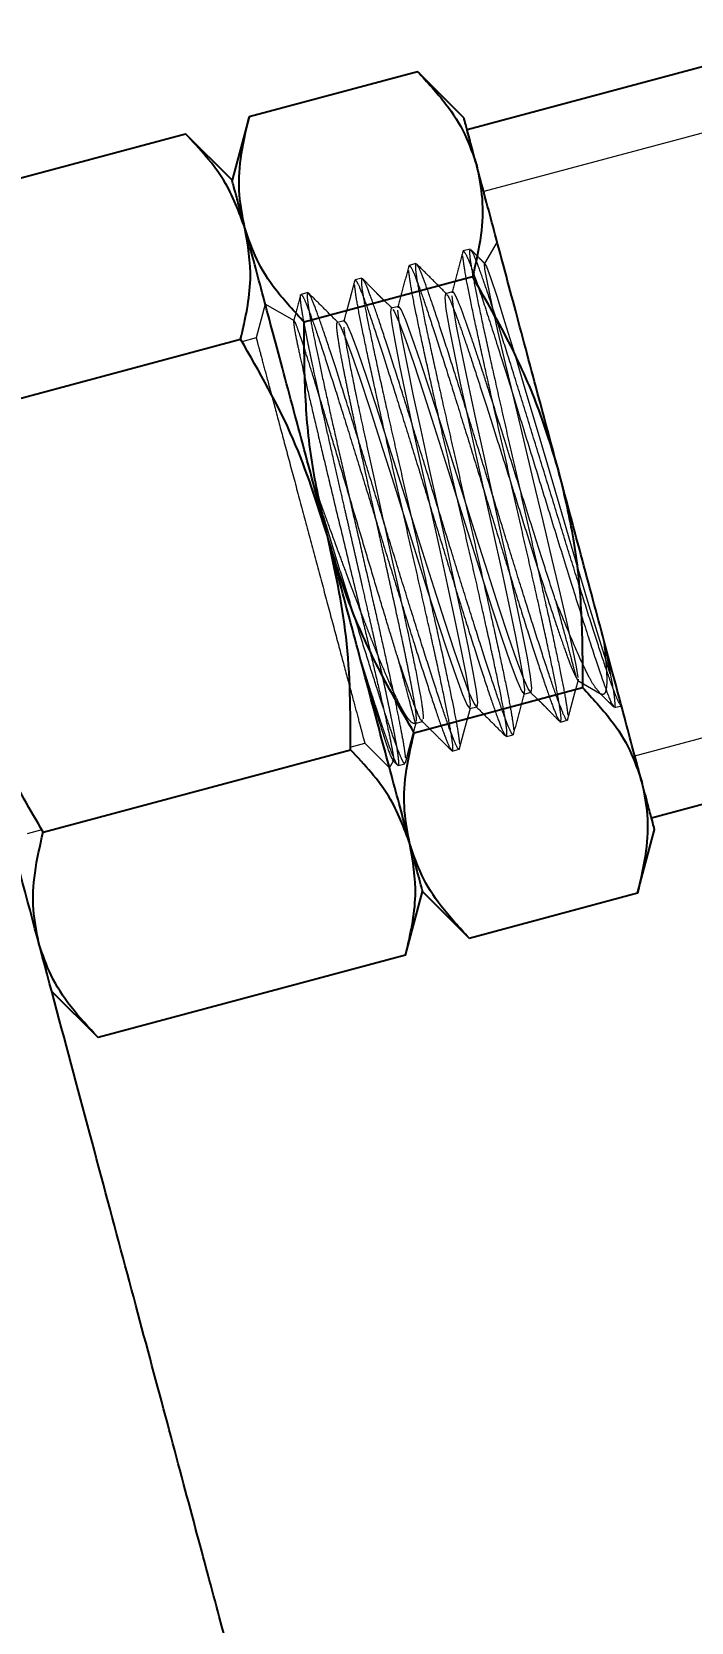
# Model space of a CAD drawing. Header units: millimetres. Extents: x 861 to 27901, y 673 to 17923.
# Drawn here: x 12122.3 to 12155, y 6159.8 to 6238.6 of the extents above; entities that cross this region are included whole.
import ezdxf

# ---------------------------------------------------------------- set-up
doc = ezdxf.new("R2010")
doc.units = ezdxf.units.MM
doc.header["$LTSCALE"] = 33.3
doc.linetypes.add('HIDDEN', pattern=[1.905, 1.27, -0.635])
doc.layers.add('CAPA_1', color=7, linetype='Continuous')
doc.styles.add('SLDTEXTSTYLE0', font='TXT', dxfattribs={"width": 0.75})
doc.dimstyles.new('SLDDIMSTYLE0', dxfattribs={"dimtxt": 66.6, "dimasz": 66.6, "dimexe": 0, "dimexo": 0.0625, "dimgap": 16.65, "dimtad": 2, "dimdec": 0, "dimlfac": 1.261261, "dimrnd": 1e-09, "dimzin": 12, "dimdsep": 46, "dimtxsty": 'SLDTEXTSTYLE0', "dimsah": 1, "dimcen": 0.09, "dimadec": 0, "dimazin": 3, "dimtfac": 1, "dimtdec": 0, "dimtofl": 0, "dimtmove": 0, "dimatfit": 3, "dimfxl": 1, "dimfrac": 2, "dimtolj": 1, "dimtzin": 12, "dimarcsym": 0})

# ---------------------------------------------------------------- blocks, each defined once
blk = doc.blocks.new('_D_13')
at = {"layer": 'CAPA_1', "transparency": 16777216}
for p, q in [((9823.174, 6912.246), (14695.32, 6912.246)), ((14662.02, 6912.246), (14662.02, 5357.984)), ((14240.181, 5357.984), (14695.32, 5357.984))]:
    blk.add_line(p, q, dxfattribs=at)
for points in [[(14662.02, 6912.246), (14651.774, 6845.646), (14672.266, 6845.646)], [(14662.02, 5357.984), (14672.266, 5424.584), (14651.774, 5424.584)]]:
    blk.add_solid(points, dxfattribs=at)
at = {"layer": 'CAPA_1', "transparency": 16777216, "insert": (14576.168, 6036.695), "char_height": 66.6, "attachment_point": 1, "rotation": 90, "style": 'SLDTEXTSTYLE0'}
blk.add_mtext('1960', dxfattribs=at)

msp = doc.modelspace()

# ---------------------------------------------------------------- linework, layer by layer
at = {"color": 7, "linetype": 'Continuous', "lineweight": 25}
for p, q in [((12217.387, 6253.451), (12143.866, 6233.751)), ((12141.409, 6236.628), (12133.068, 6234.393)), ((12143.713, 6234.325), (12141.405, 6236.632)), ((12133.069, 6234.397), (12132.225, 6231.247)), ((12114.688, 6229.469), (12129.921, 6233.55)), ((12132.225, 6231.247), (12129.917, 6233.555)), ((12144.134, 6226.459), (12135.793, 6224.224)), ((12117.413, 6219.299), (12132.646, 6223.381)), ((12152.998, 6199.671), (12226.519, 6219.371)), ((12141.243, 6203.885), (12149.584, 6206.12)), ((12122.863, 6198.96), (12138.096, 6203.041)), ((12152.308, 6195.946), (12153.152, 6199.096)), ((12140.82, 6192.868), (12141.664, 6196.018)), ((12141.664, 6196.018), (12143.972, 6193.711)), ((12143.968, 6193.715), (12152.309, 6195.95)), ((12140.821, 6192.872), (12125.588, 6188.79)), ((12123.284, 6191.093), (12125.592, 6188.786))]:
    msp.add_line(p, q, dxfattribs=at)
at = {"color": 1, "linetype": 'HIDDEN', "lineweight": 18}
for p, q in [((12218.208, 6250.387), (12144.687, 6230.687)), ((12143.671, 6227.672), (12143.679, 6227.749)), ((12144.014, 6227.839), (12143.679, 6227.749)), ((12145.354, 6228.198), (12144.732, 6227.121)), ((12140.99, 6226.952), (12140.998, 6227.031)), ((12141.334, 6227.121), (12140.998, 6227.031)), ((12144.732, 6227.121), (12144.743, 6227.106)), ((12138.31, 6226.229), (12138.318, 6226.313)), ((12138.653, 6226.403), (12138.318, 6226.313)), ((12135.973, 6225.685), (12135.638, 6225.595)), ((12142.805, 6225.649), (12143.14, 6225.739)), ((12143.14, 6225.739), (12143.129, 6225.668)), ((12133.867, 6225.12), (12133.418, 6223.445)), ((12135.314, 6224.285), (12133.867, 6225.12)), ((12140.125, 6224.931), (12140.46, 6225.021)), ((12140.46, 6225.021), (12140.445, 6224.926)), ((12137.444, 6224.213), (12137.779, 6224.303)), ((12137.779, 6224.303), (12137.773, 6224.215)), ((12133.418, 6223.445), (12132.699, 6223.252)), ((12152.177, 6202.734), (12225.698, 6222.434)), ((12149.272, 6206.615), (12149.356, 6206.467)), ((12149.356, 6206.467), (12149.361, 6206.515)), ((12149.356, 6206.467), (12150.505, 6205.803)), ((12146.688, 6205.797), (12146.703, 6205.893)), ((12146.688, 6205.797), (12147.023, 6205.887)), ((12144.008, 6205.079), (12144.343, 6205.169)), ((12151.175, 6205.133), (12151.514, 6205.224)), ((12141.282, 6204.349), (12141.662, 6204.45)), ((12141.291, 6204.377), (12141.325, 6204.371)), ((12141.339, 6204.368), (12141.348, 6204.408)), ((12148.495, 6204.415), (12148.83, 6204.505)), ((12138.078, 6203.179), (12138.796, 6203.371)), ((12138.796, 6203.371), (12140.023, 6202.145)), ((12145.814, 6203.697), (12146.149, 6203.787)), ((12140.023, 6202.145), (12140.223, 6202.491)), ((12140.153, 6202.544), (12140.42, 6202.277)), ((12143.134, 6202.979), (12143.469, 6203.068)), ((12140.428, 6202.27), (12140.451, 6202.269)), ((12140.454, 6202.26), (12140.789, 6202.35)), ((12122.091, 6198.895), (12122.81, 6199.088))]:
    msp.add_line(p, q, dxfattribs=at)
at = {"color": 1, "linetype": 'HIDDEN', "lineweight": 18, "flags": 128}
for points in [[(12149.372, 6206.617), (12149.289, 6207.143), (12149.108, 6208.027), (12148.84, 6209.241), (12148.495, 6210.741), (12148.088, 6212.473), (12147.636, 6214.373), (12147.158, 6216.369), (12146.674, 6218.386), (12146.206, 6220.347), (12145.773, 6222.175), (12145.395, 6223.798), (12145.089, 6225.153), (12144.869, 6226.185), (12144.748, 6226.85), (12144.732, 6227.121), (12144.826, 6226.983), (12145.029, 6226.438), (12145.336, 6225.503), (12145.739, 6224.212), (12146.225, 6222.612), (12146.778, 6220.761), (12147.379, 6218.731), (12148.007, 6216.597), (12148.642, 6214.443), (12149.259, 6212.351), (12149.837, 6210.405), (12150.356, 6208.681), (12150.797, 6207.249), (12151.144, 6206.167), (12151.384, 6205.482), (12151.51, 6205.223)], [(12140.186, 6224.855), (12140.259, 6224.766), (12140.491, 6224.234), (12140.816, 6223.356), (12141.225, 6222.166), (12141.704, 6220.712), (12142.239, 6219.049), (12142.813, 6217.243), (12144, 6213.485), (12144.573, 6211.679), (12145.109, 6210.016), (12145.588, 6208.562), (12145.997, 6207.372), (12146.322, 6206.494), (12146.554, 6205.962), (12146.688, 6205.797), (12146.722, 6206.007), (12146.657, 6206.584), (12146.499, 6207.507), (12146.258, 6208.742), (12145.946, 6210.241), (12145.579, 6211.948), (12145.172, 6213.799), (12144.321, 6217.647), (12143.915, 6219.498), (12143.547, 6221.205), (12143.235, 6222.705), (12142.994, 6223.939), (12142.836, 6224.863), (12142.772, 6225.44), (12142.805, 6225.649)], [(12143.107, 6225.529), (12143.171, 6224.952), (12143.329, 6224.029), (12143.57, 6222.795), (12143.882, 6221.295), (12144.25, 6219.588), (12144.656, 6217.737), (12145.507, 6213.889), (12145.914, 6212.038), (12146.281, 6210.331), (12146.593, 6208.831), (12146.834, 6207.597), (12146.992, 6206.674), (12147.057, 6206.097), (12147.023, 6205.887), (12146.889, 6206.052), (12146.657, 6206.584), (12146.332, 6207.462), (12145.923, 6208.652), (12145.444, 6210.106), (12144.908, 6211.769), (12144.335, 6213.575), (12143.148, 6217.333), (12142.575, 6219.139), (12142.039, 6220.801), (12141.56, 6222.256), (12141.151, 6223.446), (12140.826, 6224.324), (12140.594, 6224.856), (12140.46, 6225.021)], [(12137.496, 6224.149), (12137.578, 6224.048), (12137.811, 6223.516), (12138.136, 6222.638), (12138.544, 6221.448), (12139.024, 6219.993), (12139.559, 6218.331), (12140.133, 6216.525), (12141.319, 6212.767), (12141.893, 6210.961), (12142.428, 6209.298), (12142.908, 6207.844), (12143.316, 6206.654), (12143.641, 6205.776), (12143.874, 6205.244), (12144.008, 6205.079), (12144.041, 6205.289), (12143.976, 6205.866), (12143.819, 6206.789), (12143.578, 6208.023), (12143.266, 6209.523), (12142.898, 6211.23), (12142.492, 6213.081), (12141.64, 6216.929), (12141.234, 6218.78), (12140.867, 6220.487), (12140.555, 6221.987), (12140.314, 6223.221), (12140.156, 6224.144), (12140.091, 6224.721), (12140.125, 6224.931)], [(12140.426, 6224.811), (12140.491, 6224.234), (12140.649, 6223.311), (12140.89, 6222.076), (12141.202, 6220.577), (12141.569, 6218.869), (12141.976, 6217.019), (12142.827, 6213.171), (12143.233, 6211.32), (12143.601, 6209.612), (12143.913, 6208.113), (12144.154, 6206.878), (12144.311, 6205.955), (12144.376, 6205.378), (12144.343, 6205.169), (12144.209, 6205.333), (12143.976, 6205.866), (12143.651, 6206.744), (12143.243, 6207.934), (12142.763, 6209.388), (12142.228, 6211.051), (12141.654, 6212.857), (12140.468, 6216.615), (12139.894, 6218.421), (12139.359, 6220.083), (12138.879, 6221.538), (12138.471, 6222.727), (12138.146, 6223.606), (12137.913, 6224.138), (12137.779, 6224.303)], [(12143.489, 6203.098), (12143.759, 6204.102), (12144.029, 6205.105)]]:
    msp.add_lwpolyline(points, dxfattribs=at)
at = {"color": 7, "linetype": 'Continuous', "lineweight": 25}
for points, knots in [([(12133.949, 6151.291), (12133.951, 6151.284), (12133.995, 6151.122), (12133.836, 6151.715), (12133.453, 6153.142), (12132.786, 6155.631), (12131.884, 6158.998), (12130.752, 6163.224), (12129.411, 6168.226), (12127.885, 6173.922), (12126.2, 6180.212), (12124.384, 6186.99), (12122.468, 6194.14), (12120.485, 6201.538), (12118.47, 6209.06), (12116.456, 6216.575), (12114.479, 6223.956), (12112.571, 6231.076), (12110.766, 6237.813), (12109.094, 6244.053), (12107.584, 6249.687), (12106.262, 6254.621), (12105.151, 6258.767), (12104.268, 6262.063), (12103.635, 6264.424), (12103.243, 6265.888), (12103.201, 6266.047), (12103.18, 6266.124)], [0, 0, 0, 0, 0.001944, 0.04361, 0.085277, 0.126944, 0.16861, 0.210277, 0.251944, 0.29361, 0.335277, 0.376944, 0.41861, 0.460277, 0.501944, 0.54361, 0.585277, 0.626944, 0.66861, 0.710277, 0.751944, 0.79361, 0.835277, 0.876944, 0.91861, 0.960277, 1, 1, 1, 1]), ([(12141.409, 6236.628), (12141.894, 6236.108), (12142.813, 6235.122), (12143.808, 6233.562), (12144.169, 6232.487), (12144.345, 6231.965)], [0, 0, 0, 0, 0.36475, 0.691497, 1, 1, 1, 1]), ([(12132.857, 6228.887), (12132.748, 6229.427), (12132.524, 6230.538), (12132.606, 6232.387), (12132.908, 6233.701), (12133.068, 6234.393)], [0, 0, 0, 0, 0.3085007, 0.635247, 1, 1, 1, 1]), ([(12132.857, 6228.887), (12132.564, 6229.688), (12131.948, 6231.37), (12130.618, 6232.801), (12129.921, 6233.55)], [0, 0, 0, 0, 0.476313, 1, 1, 1, 1]), ([(12144.345, 6231.965), (12144.25, 6232.318), (12144.061, 6233.024), (12143.91, 6233.586), (12143.869, 6233.742), (12143.866, 6233.751)], [0, 0, 0, 0, 0.486044, 0.972088, 1, 1, 1, 1]), ([(12144.345, 6231.965), (12144.454, 6231.425), (12144.678, 6230.314), (12144.596, 6228.465), (12144.294, 6227.152), (12144.134, 6226.459)], [0, 0, 0, 0, 0.308501, 0.635247, 1, 1, 1, 1]), ([(12132.646, 6223.381), (12132.875, 6224.378), (12133.311, 6226.282), (12133.004, 6228.047), (12132.857, 6228.887)], [0, 0, 0, 0, 0.5236871, 1, 1, 1, 1]), ([(12135.793, 6224.224), (12135.308, 6224.744), (12134.389, 6225.731), (12133.394, 6227.29), (12133.033, 6228.365), (12132.857, 6228.887)], [0, 0, 0, 0, 0.36475, 0.691497, 1, 1, 1, 1]), ([(12144.134, 6226.459), (12144.781, 6225.332), (12146.008, 6223.195), (12147.46, 6219.931), (12148.115, 6217.763), (12148.432, 6216.711)], [0, 0, 0, 0, 0.3647501, 0.6914967, 1, 1, 1, 1]), ([(12136.945, 6213.633), (12136.693, 6214.703), (12136.176, 6216.908), (12135.801, 6220.46), (12135.796, 6222.924), (12135.793, 6224.224)], [0, 0, 0, 0, 0.3085007, 0.635247, 1, 1, 1, 1]), ([(12136.945, 6213.633), (12136.431, 6215.254), (12135.354, 6218.659), (12133.577, 6221.758), (12132.646, 6223.381)], [0, 0, 0, 0, 0.476313, 1, 1, 1, 1]), ([(12148.432, 6216.711), (12148.683, 6215.64), (12149.201, 6213.436), (12149.575, 6209.883), (12149.581, 6207.419), (12149.584, 6206.12)], [0, 0, 0, 0, 0.3085007, 0.635247, 1, 1, 1, 1]), ([(12138.096, 6203.041), (12138.091, 6204.912), (12138.08, 6208.484), (12137.311, 6211.972), (12136.945, 6213.633)], [0, 0, 0, 0, 0.523687, 1, 1, 1, 1]), ([(12141.243, 6203.885), (12140.596, 6205.011), (12139.369, 6207.148), (12137.917, 6210.412), (12137.262, 6212.58), (12136.945, 6213.633)], [0, 0, 0, 0, 0.36475, 0.691497, 1, 1, 1, 1]), ([(12122.863, 6198.96), (12122.234, 6200.052), (12121.019, 6202.165), (12119.558, 6205.425), (12118.891, 6207.63), (12118.564, 6208.708)], [0, 0, 0, 0, 0.353648, 0.684121, 1, 1, 1, 1]), ([(12149.584, 6206.12), (12150.069, 6205.599), (12150.988, 6204.613), (12151.983, 6203.053), (12152.344, 6201.978), (12152.52, 6201.456)], [0, 0, 0, 0, 0.36475, 0.691497, 1, 1, 1, 1]), ([(12141.032, 6198.378), (12140.923, 6198.918), (12140.699, 6200.029), (12140.781, 6201.878), (12141.083, 6203.192), (12141.243, 6203.885)], [0, 0, 0, 0, 0.308501, 0.635247, 1, 1, 1, 1]), ([(12141.032, 6198.378), (12140.739, 6199.179), (12140.122, 6200.861), (12138.793, 6202.292), (12138.096, 6203.041)], [0, 0, 0, 0, 0.476313, 1, 1, 1, 1]), ([(12152.52, 6201.456), (12152.629, 6200.917), (12152.853, 6199.805), (12152.771, 6197.957), (12152.469, 6196.643), (12152.309, 6195.95)], [0, 0, 0, 0, 0.308501, 0.635247, 1, 1, 1, 1]), ([(12122.652, 6193.453), (12122.541, 6194.006), (12122.315, 6195.137), (12122.406, 6196.988), (12122.707, 6198.288), (12122.863, 6198.96)], [0, 0, 0, 0, 0.315876, 0.646351, 1, 1, 1, 1]), ([(12140.821, 6192.872), (12141.05, 6193.869), (12141.486, 6195.773), (12141.178, 6197.538), (12141.032, 6198.378)], [0, 0, 0, 0, 0.523687, 1, 1, 1, 1]), ([(12143.968, 6193.715), (12143.483, 6194.235), (12142.564, 6195.222), (12141.569, 6196.782), (12141.208, 6197.856), (12141.032, 6198.378)], [0, 0, 0, 0, 0.3647501, 0.6914967, 1, 1, 1, 1]), ([(12125.588, 6188.79), (12125.117, 6189.294), (12124.206, 6190.27), (12123.202, 6191.826), (12122.832, 6192.919), (12122.652, 6193.453)], [0, 0, 0, 0, 0.353648, 0.684121, 1, 1, 1, 1])]:
    msp.add_open_spline(points, degree=3, knots=knots, dxfattribs=at)
for points in [[(12144.345, 6231.965), (12144.249, 6232.325), (12144.056, 6233.043), (12143.862, 6233.767), (12143.736, 6234.239), (12143.72, 6234.296), (12143.713, 6234.325)], [(12148.432, 6216.711), (12148.226, 6217.479), (12147.814, 6219.016), (12147.207, 6221.283), (12146.621, 6223.471), (12146.066, 6225.543), (12145.551, 6227.465), (12145.086, 6229.198), (12144.674, 6230.737), (12144.455, 6231.556), (12144.345, 6231.965)], [(12132.857, 6228.887), (12132.761, 6229.247), (12132.568, 6229.965), (12132.374, 6230.689), (12132.248, 6231.161), (12132.233, 6231.218), (12132.225, 6231.247)], [(12136.945, 6213.633), (12136.739, 6214.401), (12136.327, 6215.938), (12135.72, 6218.205), (12135.133, 6220.393), (12134.578, 6222.465), (12134.063, 6224.387), (12133.599, 6226.12), (12133.186, 6227.659), (12132.967, 6228.478), (12132.857, 6228.887)], [(12152.52, 6201.456), (12152.41, 6201.866), (12152.191, 6202.685), (12151.778, 6204.223), (12151.314, 6205.956), (12150.799, 6207.879), (12150.244, 6209.951), (12149.657, 6212.139), (12149.05, 6214.405), (12148.638, 6215.942), (12148.432, 6216.711)], [(12141.032, 6198.378), (12140.922, 6198.788), (12140.703, 6199.607), (12140.291, 6201.145), (12139.826, 6202.878), (12139.311, 6204.801), (12138.756, 6206.873), (12138.17, 6209.061), (12137.562, 6211.327), (12137.151, 6212.864), (12136.945, 6213.633)], [(12153.152, 6199.096), (12153.144, 6199.125), (12153.129, 6199.183), (12153.002, 6199.655), (12152.809, 6200.378), (12152.616, 6201.097), (12152.52, 6201.456)], [(12141.664, 6196.018), (12141.657, 6196.047), (12141.641, 6196.105), (12141.515, 6196.577), (12141.321, 6197.3), (12141.128, 6198.019), (12141.032, 6198.378)]]:
    msp.add_open_spline(points, degree=3, dxfattribs=at)
at = {"color": 1, "linetype": 'HIDDEN', "lineweight": 18}
for points, knots in [([(12143.866, 6233.751), (12143.822, 6233.915), (12143.732, 6234.253), (12143.719, 6234.3), (12143.713, 6234.325)], [0, 0, 0, 0, 0.4852189, 1, 1, 1, 1]), ([(12143.659, 6227.72), (12143.569, 6227.385), (12143.388, 6226.715), (12143.208, 6226.045), (12143.118, 6225.71)], [0, 0, 0, 0, 0.50001, 1, 1, 1, 1]), ([(12143.679, 6227.749), (12143.732, 6227.692), (12143.837, 6227.577), (12144.227, 6226.543), (12144.767, 6224.946), (12145.449, 6222.82), (12146.233, 6220.311), (12147.08, 6217.567), (12147.946, 6214.756), (12148.785, 6212.045), (12149.551, 6209.604), (12150.209, 6207.567), (12150.714, 6206.102), (12151.027, 6205.288), (12151.095, 6205.249), (12151.118, 6205.236)], [0, 0, 0, 0, 0.0797666, 0.1595332, 0.2392999, 0.3190665, 0.3988331, 0.4785997, 0.5583663, 0.638133, 0.7178996, 0.7976662, 0.8774328, 0.9571994, 1, 1, 1, 1]), ([(12144.75, 6227.113), (12144.709, 6227.154), (12144.601, 6227.261), (12144.34, 6227.527), (12144.168, 6227.7), (12144.046, 6227.824)], [0, 0, 0, 0, 0.149154, 0.396154, 1, 1, 1, 1]), ([(12151.51, 6205.223), (12151.471, 6205.258), (12151.392, 6205.329), (12151.125, 6205.99), (12150.757, 6207.029), (12150.288, 6208.446), (12149.735, 6210.175), (12149.115, 6212.152), (12148.45, 6214.298), (12147.762, 6216.531), (12147.074, 6218.764), (12146.409, 6220.911), (12145.79, 6222.887), (12145.237, 6224.616), (12144.767, 6226.035), (12144.4, 6227.068), (12144.155, 6227.682), (12144.086, 6227.75), (12144.058, 6227.778)], [0, 0, 0, 0, 0.0637262, 0.1274524, 0.1911786, 0.2549047, 0.3186309, 0.3823571, 0.4460833, 0.5098095, 0.5735357, 0.6372619, 0.700988, 0.7647142, 0.8284404, 0.8921666, 0.9558928, 1, 1, 1, 1]), ([(12140.978, 6227.001), (12140.886, 6226.66), (12140.702, 6225.977), (12140.522, 6225.306), (12140.432, 6224.97)], [0, 0, 0, 0, 0.49838, 1, 1, 1, 1]), ([(12140.998, 6227.031), (12141.038, 6226.996), (12141.117, 6226.925), (12141.383, 6226.265), (12141.752, 6225.226), (12142.221, 6223.808), (12142.774, 6222.079), (12143.394, 6220.103), (12144.059, 6217.956), (12144.747, 6215.723), (12145.435, 6213.49), (12146.1, 6211.344), (12146.719, 6209.367), (12147.272, 6207.638), (12147.742, 6206.219), (12148.108, 6205.187), (12148.351, 6204.579), (12148.419, 6204.511), (12148.445, 6204.484)], [0, 0, 0, 0, 0.063883, 0.127765, 0.191648, 0.25553, 0.319413, 0.383295, 0.447178, 0.511061, 0.574943, 0.638826, 0.702708, 0.766591, 0.830473, 0.894356, 0.958239, 1, 1, 1, 1]), ([(12142.842, 6225.632), (12142.596, 6225.878), (12142.104, 6226.369), (12141.612, 6226.86), (12141.366, 6227.105)], [0, 0, 0, 0, 0.499959, 1, 1, 1, 1]), ([(12148.838, 6204.588), (12148.837, 6204.555), (12148.832, 6204.424), (12148.701, 6204.649), (12148.448, 6205.261), (12148.076, 6206.313), (12147.607, 6207.727), (12147.054, 6209.457), (12146.435, 6211.433), (12145.77, 6213.58), (12145.082, 6215.813), (12144.394, 6218.046), (12143.729, 6220.192), (12143.109, 6222.169), (12142.556, 6223.898), (12142.086, 6225.317), (12141.72, 6226.349), (12141.476, 6226.961), (12141.407, 6227.029), (12141.38, 6227.057)], [0, 0, 0, 0, 0.021394, 0.083821, 0.146247, 0.208674, 0.2711, 0.333527, 0.395954, 0.45838, 0.520807, 0.583234, 0.64566, 0.708087, 0.770514, 0.83294, 0.895367, 0.957794, 1, 1, 1, 1]), ([(12138.297, 6226.282), (12138.248, 6226.093), (12138.178, 6225.828), (12138.072, 6225.424), (12138, 6225.158), (12137.932, 6224.909), (12137.842, 6224.588), (12137.793, 6224.405), (12137.759, 6224.278)], [0, 0, 0, 0, 0.299746, 0.421615, 0.532376, 0.639283, 0.749452, 1, 1, 1, 1]), ([(12138.318, 6226.313), (12138.357, 6226.278), (12138.436, 6226.207), (12138.703, 6225.547), (12139.071, 6224.507), (12139.541, 6223.09), (12140.094, 6221.361), (12140.713, 6219.385), (12141.378, 6217.238), (12142.066, 6215.005), (12142.754, 6212.772), (12143.419, 6210.625), (12144.039, 6208.649), (12144.592, 6206.92), (12145.062, 6205.501), (12145.428, 6204.469), (12145.672, 6203.857), (12145.74, 6203.789), (12145.768, 6203.761)], [0, 0, 0, 0, 0.063791, 0.127583, 0.191374, 0.255166, 0.318957, 0.382749, 0.44654, 0.510332, 0.574123, 0.637915, 0.701706, 0.765498, 0.829289, 0.893081, 0.956872, 1, 1, 1, 1]), ([(12140.161, 6224.915), (12140.095, 6224.977), (12140.005, 6225.062), (12139.791, 6225.257), (12139.672, 6225.372), (12139.579, 6225.462), (12139.482, 6225.56), (12139.337, 6225.708), (12139.024, 6226.038), (12138.831, 6226.237), (12138.686, 6226.387)], [0, 0, 0, 0, 0.269334, 0.365273, 0.407799, 0.449507, 0.493024, 0.540826, 0.65655, 1, 1, 1, 1]), ([(12146.158, 6203.867), (12146.156, 6203.835), (12146.151, 6203.706), (12146.021, 6203.932), (12145.767, 6204.543), (12145.396, 6205.595), (12144.927, 6207.009), (12144.374, 6208.739), (12143.754, 6210.715), (12143.089, 6212.862), (12142.401, 6215.095), (12141.713, 6217.328), (12141.048, 6219.474), (12140.429, 6221.451), (12139.876, 6223.179), (12139.406, 6224.599), (12139.04, 6225.631), (12138.798, 6226.238), (12138.73, 6226.306), (12138.703, 6226.333)], [0, 0, 0, 0, 0.0207442, 0.0833201, 0.145896, 0.208472, 0.2710479, 0.3336239, 0.3961998, 0.4587757, 0.5213517, 0.5839276, 0.6465036, 0.7090795, 0.7716554, 0.8342314, 0.8968073, 0.9593833, 1, 1, 1, 1]), ([(12135.617, 6225.564), (12135.527, 6225.228), (12135.411, 6224.798), (12135.295, 6224.368), (12135.27, 6224.274)], [0, 0, 0, 0, 0.7817173, 1, 1, 1, 1]), ([(12140.464, 6202.269), (12140.47, 6202.283), (12140.484, 6202.316), (12140.484, 6202.464), (12140.458, 6202.722), (12140.405, 6203.082), (12140.334, 6203.494), (12140.256, 6203.908), (12140.181, 6204.289), (12140.116, 6204.614), (12140.04, 6204.988), (12139.95, 6205.416), (12139.831, 6205.979), (12139.706, 6206.559), (12139.574, 6207.161), (12139.456, 6207.699), (12139.308, 6208.36), (12139.13, 6209.154), (12138.92, 6210.087), (12138.718, 6210.979), (12138.532, 6211.799), (12138.367, 6212.522), (12138.191, 6213.293), (12138.008, 6214.09), (12137.809, 6214.962), (12137.582, 6215.958), (12137.301, 6217.191), (12137.001, 6218.519), (12136.6, 6220.309), (12136.306, 6221.654), (12136.103, 6222.616), (12136.022, 6223.006), (12135.948, 6223.372), (12135.88, 6223.713), (12135.764, 6224.32), (12135.652, 6224.967), (12135.603, 6225.409), (12135.609, 6225.569), (12135.63, 6225.588), (12135.638, 6225.595)], [0, 0, 0, 0, 0.020428, 0.0481904, 0.0832836, 0.1104649, 0.1382672, 0.1666903, 0.1809571, 0.1964302, 0.2131096, 0.2309951, 0.2500867, 0.2794778, 0.2947237, 0.3126922, 0.333383, 0.3585672, 0.3863682, 0.4167852, 0.4358609, 0.4561165, 0.4775521, 0.5001674, 0.522319, 0.5500845, 0.5834618, 0.6271838, 0.6668431, 0.7499751, 0.7666463, 0.7833176, 0.7999889, 0.8166603, 0.8333317, 0.8965498, 0.9454157, 0.9799049, 1, 1, 1, 1]), ([(12135.638, 6225.595), (12135.677, 6225.56), (12135.756, 6225.489), (12136.022, 6224.828), (12136.391, 6223.789), (12136.86, 6222.372), (12137.413, 6220.643), (12138.033, 6218.666), (12138.698, 6216.52), (12139.386, 6214.287), (12140.074, 6212.054), (12140.739, 6209.907), (12141.358, 6207.931), (12141.911, 6206.202), (12142.381, 6204.783), (12142.748, 6203.75), (12142.992, 6203.137), (12143.061, 6203.069), (12143.089, 6203.041)], [0, 0, 0, 0, 0.063744, 0.127487, 0.191231, 0.254974, 0.318718, 0.382462, 0.446205, 0.509949, 0.573692, 0.637436, 0.701179, 0.764923, 0.828667, 0.89241, 0.956154, 1, 1, 1, 1]), ([(12135.973, 6225.685), (12135.958, 6225.652), (12135.928, 6225.588), (12135.976, 6225.147), (12136.088, 6224.465), (12136.267, 6223.532), (12136.506, 6222.377), (12136.798, 6221.026), (12137.133, 6219.51), (12137.504, 6217.864), (12137.898, 6216.128), (12138.306, 6214.343), (12138.716, 6212.55), (12139.117, 6210.791), (12139.497, 6209.108), (12139.847, 6207.541), (12140.155, 6206.126), (12140.414, 6204.896), (12140.615, 6203.885), (12140.755, 6203.1), (12140.791, 6202.795), (12140.808, 6202.645)], [0, 0, 0, 0, 0.052726, 0.105452, 0.158179, 0.210905, 0.263631, 0.316357, 0.369083, 0.421809, 0.474536, 0.527262, 0.579988, 0.632714, 0.68544, 0.738167, 0.790893, 0.843619, 0.896345, 0.949071, 1, 1, 1, 1]), ([(12137.484, 6224.193), (12137.238, 6224.439), (12136.745, 6224.93), (12136.252, 6225.422), (12136.006, 6225.668)], [0, 0, 0, 0, 0.49991, 1, 1, 1, 1]), ([(12143.477, 6203.146), (12143.476, 6203.115), (12143.47, 6202.988), (12143.34, 6203.214), (12143.087, 6203.824), (12142.715, 6204.877), (12142.247, 6206.291), (12141.693, 6208.021), (12141.074, 6209.997), (12140.409, 6212.143), (12139.721, 6214.377), (12139.033, 6216.61), (12138.368, 6218.756), (12137.748, 6220.733), (12137.195, 6222.461), (12136.725, 6223.88), (12136.359, 6224.913), (12136.115, 6225.523), (12136.047, 6225.592), (12136.02, 6225.619)], [0, 0, 0, 0, 0.020046, 0.082577, 0.145108, 0.207639, 0.27017, 0.332701, 0.395232, 0.457763, 0.520294, 0.582825, 0.645356, 0.707887, 0.770418, 0.832949, 0.89548, 0.958011, 1, 1, 1, 1]), ([(12142.853, 6225.593), (12142.876, 6225.574), (12142.935, 6225.524), (12143.133, 6225.065), (12143.429, 6224.275), (12143.808, 6223.183), (12144.252, 6221.845), (12144.75, 6220.302), (12145.288, 6218.612), (12145.851, 6216.833), (12146.42, 6215.027), (12146.979, 6213.259), (12147.512, 6211.589), (12148.002, 6210.078), (12148.436, 6208.777), (12148.799, 6207.739), (12149.091, 6206.971), (12149.211, 6206.734), (12149.272, 6206.615)], [0, 0, 0, 0, 0.039538, 0.103569, 0.1676, 0.231631, 0.295661, 0.359692, 0.423723, 0.487754, 0.551785, 0.615815, 0.679846, 0.743877, 0.807908, 0.871938, 0.935969, 1, 1, 1, 1]), ([(12148.235, 6210.482), (12147.991, 6211.236), (12147.503, 6212.744), (12146.67, 6215.384), (12145.829, 6218.052), (12145.142, 6220.217), (12144.754, 6221.416), (12144.605, 6221.872), (12144.552, 6222.035), (12144.433, 6222.397), (12144.251, 6222.944), (12144.073, 6223.468), (12143.921, 6223.909), (12143.733, 6224.445), (12143.526, 6225.003), (12143.355, 6225.414), (12143.247, 6225.63), (12143.179, 6225.731), (12143.152, 6225.737), (12143.14, 6225.739)], [0, 0, 0, 0, 0.124896, 0.249792, 0.374687, 0.499583, 0.569676, 0.573208, 0.579649, 0.598515, 0.638677, 0.68391, 0.708391, 0.74023, 0.817964, 0.879036, 0.922079, 0.965841, 1, 1, 1, 1]), ([(12135.271, 6224.275), (12135.273, 6224.206), (12135.277, 6224.066), (12135.385, 6223.482), (12135.562, 6222.637), (12135.81, 6221.527), (12136.12, 6220.188), (12136.482, 6218.655), (12136.884, 6216.97), (12137.314, 6215.18), (12137.759, 6213.336), (12138.204, 6211.491), (12138.636, 6209.696), (12139.04, 6208.005), (12139.403, 6206.466), (12139.713, 6205.125), (12139.96, 6204.021), (12140.132, 6203.194), (12140.231, 6202.642), (12140.226, 6202.542), (12140.223, 6202.491)], [0, 0, 0, 0, 0.053553, 0.107341, 0.161365, 0.215625, 0.27012, 0.324851, 0.379817, 0.435019, 0.490457, 0.54613, 0.602039, 0.658184, 0.714564, 0.77118, 0.828032, 0.885119, 0.942442, 1, 1, 1, 1]), ([(12140.399, 6207.703), (12140.27, 6208.124), (12140.011, 6208.968), (12139.567, 6210.443), (12139.094, 6212.023), (12138.601, 6213.68), (12138.101, 6215.362), (12137.607, 6217.022), (12137.133, 6218.61), (12136.689, 6220.081), (12136.29, 6221.39), (12135.944, 6222.495), (12135.661, 6223.37), (12135.452, 6223.964), (12135.33, 6224.271), (12135.307, 6224.263), (12135.3, 6224.261)], [0, 0, 0, 0, 0.072079, 0.144496, 0.217252, 0.290345, 0.363776, 0.437545, 0.511651, 0.586096, 0.660879, 0.736, 0.811458, 0.887255, 0.963389, 1, 1, 1, 1]), ([(12141.36, 6204.457), (12141.357, 6204.585), (12141.352, 6204.754), (12141.299, 6205.137), (12141.25, 6205.445), (12141.184, 6205.829), (12141.089, 6206.333), (12140.978, 6206.905), (12140.839, 6207.596), (12140.618, 6208.659), (12140.385, 6209.746), (12140.145, 6210.841), (12139.98, 6211.594), (12139.834, 6212.261), (12139.676, 6212.977), (12139.487, 6213.832), (12139.258, 6214.865), (12138.953, 6216.241), (12138.702, 6217.382), (12138.449, 6218.543), (12138.273, 6219.356), (12138.078, 6220.278), (12137.91, 6221.086), (12137.763, 6221.821), (12137.605, 6222.644), (12137.517, 6223.148), (12137.473, 6223.438), (12137.462, 6223.517), (12137.432, 6223.734), (12137.411, 6223.948), (12137.409, 6224.097), (12137.415, 6224.165), (12137.427, 6224.203), (12137.439, 6224.21), (12137.444, 6224.213)], [0, 0, 0, 0, 0.0667367, 0.0884425, 0.1050619, 0.1418115, 0.1677965, 0.1949914, 0.2334826, 0.266819, 0.3334073, 0.3600683, 0.3867153, 0.4133415, 0.4292706, 0.4601312, 0.5000981, 0.5334368, 0.6000313, 0.6185931, 0.6603208, 0.692602, 0.7308247, 0.7667139, 0.8000508, 0.8666401, 0.8704628, 0.8745446, 0.8877244, 0.9317978, 0.9522443, 0.9698576, 0.9857762, 1, 1, 1, 1]), ([(12136.258, 6216.193), (12136.406, 6215.79), (12136.672, 6215.064), (12137.095, 6213.903), (12137.481, 6212.844), (12137.837, 6211.881), (12138.124, 6211.113), (12138.384, 6210.424), (12138.608, 6209.836), (12138.816, 6209.295), (12139.001, 6208.818), (12139.189, 6208.338), (12139.388, 6207.836), (12139.672, 6207.141), (12140.004, 6206.366), (12140.32, 6205.68), (12140.535, 6205.25), (12140.684, 6204.977), (12140.796, 6204.789), (12140.901, 6204.633), (12141.046, 6204.45), (12141.183, 6204.342), (12141.262, 6204.368), (12141.291, 6204.377)], [0, 0, 0, 0, 0.067635, 0.12193, 0.193535, 0.245412, 0.28687, 0.328071, 0.369014, 0.395931, 0.43126, 0.462738, 0.494062, 0.538071, 0.619291, 0.689575, 0.744936, 0.776494, 0.808292, 0.840323, 0.872577, 0.953425, 1, 1, 1, 1]), ([(12140.78, 6202.382), (12140.767, 6202.376), (12140.732, 6202.362), (12140.593, 6202.649), (12140.375, 6203.198), (12140.087, 6204.01), (12139.738, 6205.051), (12139.333, 6206.3), (12138.88, 6207.725), (12138.39, 6209.293), (12137.871, 6210.965), (12137.335, 6212.702), (12136.792, 6214.465), (12136.437, 6215.617), (12136.259, 6216.193)], [0, 0, 0, 0, 0.054814, 0.14074, 0.226666, 0.312592, 0.398518, 0.484444, 0.57037, 0.656296, 0.742222, 0.828148, 0.914074, 1, 1, 1, 1]), ([(12150.415, 6205.906), (12150.35, 6205.968), (12150.216, 6206.095), (12149.993, 6206.489), (12149.848, 6206.767), (12149.804, 6206.853), (12149.788, 6206.885), (12149.758, 6206.945), (12149.563, 6207.341), (12149.101, 6208.357), (12148.548, 6209.715), (12148.235, 6210.482)], [0, 0, 0, 0, 0.161724, 0.32824, 0.373472, 0.386716, 0.393741, 0.397624, 0.431315, 0.678782, 1, 1, 1, 1]), ([(12150.609, 6208.588), (12150.667, 6208.079), (12150.751, 6207.35), (12150.779, 6206.795), (12150.784, 6206.584), (12150.785, 6206.483), (12150.785, 6206.419), (12150.784, 6206.383), (12150.783, 6206.366), (12150.781, 6206.305), (12150.775, 6206.21), (12150.762, 6206.09), (12150.74, 6205.972), (12150.695, 6205.841), (12150.622, 6205.76), (12150.541, 6205.79), (12150.505, 6205.803)], [0, 0, 0, 0, 0.280374, 0.402239, 0.433998, 0.465687, 0.497306, 0.497929, 0.502614, 0.515422, 0.563446, 0.611933, 0.67344, 0.747789, 0.887823, 1, 1, 1, 1]), ([(12150.609, 6208.588), (12150.667, 6208.079), (12150.751, 6207.35), (12150.779, 6206.795), (12150.784, 6206.584), (12150.785, 6206.483), (12150.785, 6206.419), (12150.784, 6206.383), (12150.783, 6206.366), (12150.781, 6206.305), (12150.775, 6206.21), (12150.762, 6206.09), (12150.74, 6205.972), (12150.695, 6205.841), (12150.622, 6205.76), (12150.541, 6205.79), (12150.505, 6205.803)], [0, 0, 0, 0, 0.280374, 0.402239, 0.433998, 0.465687, 0.497306, 0.497929, 0.502614, 0.515422, 0.563446, 0.611933, 0.67344, 0.747789, 0.887823, 1, 1, 1, 1]), ([(12138.584, 6207.514), (12138.617, 6207.41), (12138.693, 6207.17), (12138.817, 6206.778), (12138.965, 6206.314), (12139.134, 6205.789), (12139.288, 6205.316), (12139.432, 6204.88), (12139.569, 6204.468), (12139.726, 6204.004), (12139.903, 6203.492), (12140.102, 6202.945), (12140.261, 6202.556), (12140.367, 6202.343), (12140.403, 6202.301), (12140.418, 6202.283)], [0, 0, 0, 0, 0.0347728, 0.0796684, 0.1346858, 0.1998237, 0.2750806, 0.3224792, 0.3841321, 0.4600366, 0.5501892, 0.6688698, 0.8270756, 0.9255608, 1, 1, 1, 1]), ([(12140.18, 6202.571), (12140.153, 6202.605), (12140.089, 6202.688), (12139.766, 6203.649), (12139.266, 6205.24), (12138.812, 6206.754), (12138.584, 6207.513)], [0, 0, 0, 0, 0.18865, 0.4574801, 0.7279301, 1, 1, 1, 1]), ([(12141.642, 6204.524), (12141.632, 6204.503), (12141.597, 6204.429), (12141.365, 6204.951), (12140.969, 6206.005), (12140.589, 6207.137), (12140.399, 6207.703)], [0, 0, 0, 0, 0.1235, 0.415667, 0.707833, 1, 1, 1, 1]), ([(12148.851, 6204.536), (12148.9, 6204.722), (12148.97, 6204.988), (12149.074, 6205.378), (12149.144, 6205.641), (12149.212, 6205.888), (12149.301, 6206.21), (12149.353, 6206.406), (12149.389, 6206.54)], [0, 0, 0, 0, 0.290886, 0.414262, 0.528891, 0.640118, 0.753112, 1, 1, 1, 1]), ([(12146.17, 6203.818), (12146.261, 6204.156), (12146.443, 6204.832), (12146.625, 6205.509), (12146.716, 6205.847)], [0, 0, 0, 0, 0.5003733, 1, 1, 1, 1]), ([(12146.99, 6205.9), (12147.066, 6205.826), (12147.172, 6205.723), (12147.41, 6205.498), (12147.6, 6205.313), (12147.805, 6205.106), (12148.128, 6204.772), (12148.32, 6204.576), (12148.462, 6204.431)], [0, 0, 0, 0, 0.262881, 0.363882, 0.456058, 0.553981, 0.671612, 1, 1, 1, 1]), ([(12150.4, 6205.891), (12150.404, 6205.887), (12150.651, 6205.64), (12150.898, 6205.393), (12151.141, 6205.15)], [0, 0, 0, 0, 0.0141332, 1, 1, 1, 1]), ([(12144.306, 6205.186), (12144.552, 6204.94), (12145.044, 6204.449), (12145.536, 6203.958), (12145.782, 6203.713)], [0, 0, 0, 0, 0.499958, 1, 1, 1, 1]), ([(12140.809, 6202.38), (12140.832, 6202.467), (12140.873, 6202.625), (12140.943, 6202.902), (12141.014, 6203.176), (12141.086, 6203.447), (12141.158, 6203.706), (12141.258, 6204.057), (12141.314, 6204.261), (12141.354, 6204.407)], [0, 0, 0, 0, 0.159721, 0.292436, 0.405268, 0.507627, 0.610257, 0.722691, 1, 1, 1, 1]), ([(12141.613, 6204.48), (12141.728, 6204.365), (12141.946, 6204.148), (12142.334, 6203.765), (12142.743, 6203.355), (12142.977, 6203.12), (12143.102, 6202.994)], [0, 0, 0, 0, 0.263569, 0.498832, 0.73285, 1, 1, 1, 1])]:
    msp.add_open_spline(points, degree=3, knots=knots, dxfattribs=at)
for points in [[(12144.014, 6227.839), (12143.997, 6227.789), (12143.965, 6227.689), (12144.064, 6226.983), (12144.265, 6225.899), (12144.567, 6224.437), (12144.952, 6222.663), (12145.404, 6220.641), (12145.901, 6218.45), (12146.422, 6216.172), (12146.943, 6213.894), (12147.44, 6211.703), (12147.892, 6209.682), (12148.278, 6207.906), (12148.578, 6206.452), (12148.787, 6205.336), (12148.832, 6204.944), (12148.855, 6204.748)], [(12141.334, 6227.121), (12141.317, 6227.071), (12141.284, 6226.97), (12141.383, 6226.265), (12141.584, 6225.181), (12141.886, 6223.719), (12142.272, 6221.945), (12142.723, 6219.923), (12143.221, 6217.732), (12143.741, 6215.454), (12144.262, 6213.176), (12144.76, 6210.984), (12145.211, 6208.964), (12145.597, 6207.187), (12145.897, 6205.734), (12146.106, 6204.618), (12146.151, 6204.226), (12146.174, 6204.03)], [(12148.495, 6204.415), (12148.511, 6204.465), (12148.544, 6204.566), (12148.445, 6205.271), (12148.244, 6206.355), (12147.942, 6207.818), (12147.557, 6209.592), (12147.105, 6211.613), (12146.607, 6213.804), (12146.087, 6216.082), (12145.566, 6218.36), (12145.069, 6220.552), (12144.617, 6222.573), (12144.231, 6224.349), (12143.931, 6225.802), (12143.722, 6226.918), (12143.677, 6227.31), (12143.654, 6227.506)], [(12138.653, 6226.403), (12138.637, 6226.353), (12138.604, 6226.252), (12138.703, 6225.547), (12138.904, 6224.462), (12139.206, 6223), (12139.591, 6221.226), (12140.043, 6219.205), (12140.54, 6217.014), (12141.061, 6214.736), (12141.582, 6212.458), (12142.079, 6210.266), (12142.531, 6208.245), (12142.917, 6206.469), (12143.217, 6205.015), (12143.426, 6203.9), (12143.471, 6203.508), (12143.494, 6203.312)], [(12145.814, 6203.697), (12145.831, 6203.747), (12145.864, 6203.848), (12145.765, 6204.553), (12145.564, 6205.637), (12145.262, 6207.099), (12144.876, 6208.873), (12144.424, 6210.895), (12143.927, 6213.086), (12143.406, 6215.364), (12142.886, 6217.642), (12142.388, 6219.834), (12141.937, 6221.854), (12141.551, 6223.631), (12141.251, 6225.084), (12141.042, 6226.2), (12140.996, 6226.592), (12140.974, 6226.788)], [(12143.134, 6202.979), (12143.15, 6203.029), (12143.183, 6203.129), (12143.084, 6203.835), (12142.883, 6204.919), (12142.581, 6206.381), (12142.196, 6208.155), (12141.744, 6210.177), (12141.247, 6212.368), (12140.726, 6214.646), (12140.205, 6216.924), (12139.708, 6219.115), (12139.256, 6221.136), (12138.87, 6222.912), (12138.57, 6224.366), (12138.361, 6225.482), (12138.316, 6225.874), (12138.293, 6226.07)], [(12137.754, 6223.972), (12137.787, 6223.705), (12137.854, 6223.17), (12138.141, 6221.674), (12138.536, 6219.772), (12139.023, 6217.528), (12139.561, 6215.094), (12140.111, 6212.615), (12140.632, 6210.245), (12141.086, 6208.125), (12141.434, 6206.4), (12141.663, 6205.121), (12141.685, 6204.752), (12141.696, 6204.568)], [(12133.418, 6223.445), (12133.428, 6223.408), (12133.448, 6223.333), (12133.608, 6222.736), (12133.856, 6221.808), (12134.193, 6220.551), (12134.603, 6219.02), (12135.071, 6217.274), (12135.579, 6215.379), (12135.931, 6214.065), (12136.107, 6213.408)], [(12136.107, 6213.408), (12136.283, 6212.751), (12136.635, 6211.437), (12137.143, 6209.543), (12137.611, 6207.796), (12138.021, 6206.266), (12138.358, 6205.008), (12138.606, 6204.08), (12138.766, 6203.484), (12138.786, 6203.409), (12138.796, 6203.371)], [(12148.235, 6210.482), (12148.367, 6209.99), (12148.631, 6209.006), (12148.935, 6207.872), (12149.164, 6207.016), (12149.236, 6206.748), (12149.272, 6206.615)], [(12151.193, 6205.153), (12151.197, 6205.277), (12151.205, 6205.525), (12150.998, 6206.716), (12150.739, 6207.964), (12150.609, 6208.588)], [(12140.399, 6207.703), (12140.522, 6207.246), (12140.767, 6206.332), (12141.035, 6205.331), (12141.225, 6204.621), (12141.269, 6204.458), (12141.291, 6204.377)]]:
    msp.add_open_spline(points, degree=3, dxfattribs=at)

# ---------------------------------------------------------------- dimensions: what is measured, and where the dimension line sits
at = {"layer": 'CAPA_1'}
dim = msp.add_linear_dim(base=(14662.02, 5357.984), p1=(9780.883, 6912.246), p2=(14197.89, 5357.984), angle=90, dimstyle='SLDDIMSTYLE0', dxfattribs=at)
dim.commit()
dim.dimension.update_dxf_attribs({"geometry": '_D_13', "text_midpoint": (14662.02, 6135.115), "dimtype": 160})

doc.saveas('drawing.dxf')
